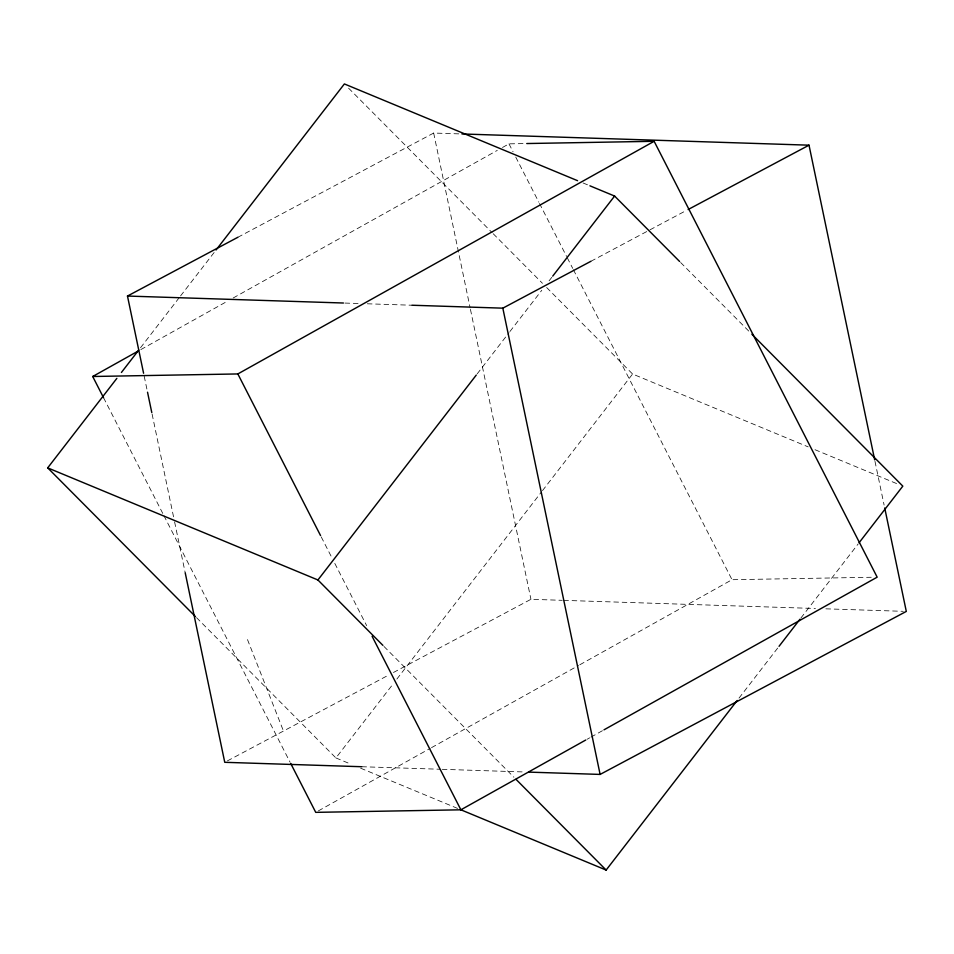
<?xml version="1.0" encoding="UTF-8"?>
<svg xmlns="http://www.w3.org/2000/svg" width="954" height="954" viewBox="0 0 954 954"><rect width="100%" height="100%" fill="white"/><g stroke="black" fill="none" stroke-linecap="round" stroke-linejoin="round"><path stroke-width="0.72" stroke-dasharray="4.77 3.58" d="M140.524 347.745L179.662 297.099M180.568 295.919L215.151 251.176M477.179 373.885L509.031 332.66M509.949 331.491L541.8 290.266M549.075 280.846L551.806 277.316M196.524 617.643L335.915 757.941L393.251 683.756M396.888 679.045L541.586 491.799M542.504 490.618L632.597 374.028L808.169 446.877M739.004 698.113L778.142 647.48M800.895 618.037L858.23 543.84M140.834 349.593L227.994 300.88M233.193 297.982L497.272 150.398M502.484 147.488L508.983 143.851L525.272 143.565M318.338 810.9L430.218 748.377M431.518 747.65L578.518 665.498M579.817 664.771L732.028 579.71L871.252 577.265M587.08 739.29L589.679 737.836M590.979 737.108L603.989 729.834M237.856 237.284L433.665 133.047L460.472 133.918M590.884 261.301L648.696 230.51M650.008 229.819L686.808 210.226M227.362 760.91L388.23 675.277M393.465 672.487L530.937 599.303L562.216 600.316M344.943 303.062L358.346 303.503M367.29 303.789L411.973 305.232M563.707 600.364L815.443 608.497M825.866 608.831L903.319 611.323M361.793 766.73L440.736 769.27M442.227 769.318L524.151 771.965M583.061 182.965L588.546 185.243M815.026 449.716L897.332 483.869M335.915 757.941L351 764.202M360.6 768.185L457.992 808.587M680.631 262.517L749.808 332.135M348.58 88.162L492.157 232.681M493.206 233.73L542.468 283.314M546.654 287.536L632.597 374.028M383.949 646.43L513.908 777.224M508.983 143.851L513.049 151.793M515.756 157.1L538.807 202.141M539.487 203.464L566.604 256.459M567.284 257.783L572.71 268.384M573.39 269.708L732.028 579.71M321.236 536.899L332.075 558.102M334.794 563.397L366.658 625.657M103.545 397.687L163.206 514.278M163.885 515.601L289.98 762.019M247.491 639.585L283.481 731.038M874.985 461.354L884.108 505.06M433.665 133.047L470.143 307.892M470.441 309.358L530.937 599.303M144.197 376.186L147.238 390.758M152.103 414.072L174.296 520.431M174.594 521.886L185.231 572.889"/><path stroke-width="1.43" d="M195.475 616.594L47.7 467.865L116.865 378.356M121.42 372.465L138.712 350.094M216.057 249.996L344.382 83.94L577.564 180.688M47.7 467.865L317.921 579.972L476.273 375.065M552.724 276.135L614.603 196.059L679.582 261.456M460.734 809.731L606.136 870.06L737.18 700.474M779.048 646.299L799.977 619.218M859.137 542.671L902.818 486.135L751.895 334.246M103.545 397.687L92.705 376.496L138.235 351.048M92.705 376.496L237.844 373.944L654.134 141.299L877.167 577.17L603.989 729.834M290.66 763.343L315.738 812.355L460.889 809.815L585.768 740.018M143.589 373.264L127.478 296.05L237.856 237.284M411.973 305.232L502.83 308.166L590.884 261.301M688.12 209.534L809.016 145.175L874.687 459.888M528.623 772.108L600.114 774.421L906.3 611.419L884.716 507.969M526.751 143.541L654.134 141.299M461.963 133.965L809.016 145.175M127.478 296.05L343.452 303.014M361.793 766.73L224.75 762.306L185.231 572.889M589.918 185.815L614.603 196.059M317.921 579.972L382.9 645.369M516.007 779.335L606.136 870.06M237.844 373.944L320.556 535.576M372.084 636.258L460.889 809.815M502.83 308.166L600.114 774.421M147.536 392.213L151.793 412.605"/></g></svg>
